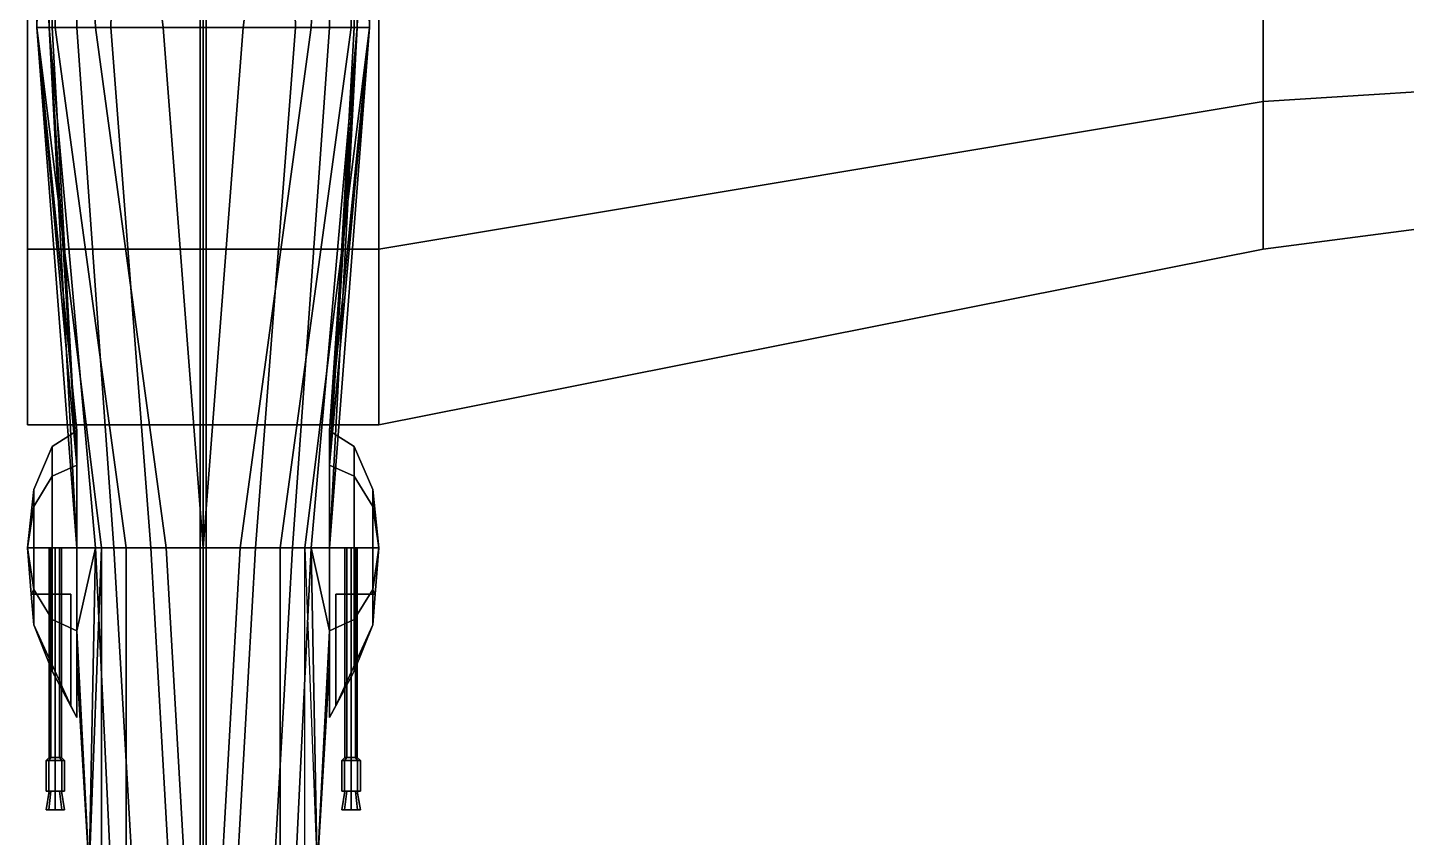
# Model space of a CAD drawing. Header units: millimetres. Extents: x -8.4 to 8.4, y -6.1 to 12.5.
# Drawn here: x -0.57 to 3.905, y -0.76 to 1.87 of the extents above; entities that cross this region are included whole.
import ezdxf

# ---------------------------------------------------------------- set-up
doc = ezdxf.new("R2010")
doc.units = ezdxf.units.MM
for name, color, linetype in [('gun', 1, 'Continuous'), ('patch', 5, 'Continuous'), ('turret', 2, 'Continuous'), ('w1', 5, 'Continuous'), ('w2', 6, 'Continuous')]:
    doc.layers.add(name, color=color, linetype=linetype)

msp = doc.modelspace()

# ---------------------------------------------------------------- linework, layer by layer
for points in [[(0, 3.04, 1.77), (-0.01, 3.04, 1.76), (-0.01, -4.24, 2), (0, -4.24, 2.01)], [(-0.01, 3.04, 1.76), (0, 3.04, 1.75), (0, -4.24, 1.99), (-0.01, -4.24, 2)], [(0.01, 3.04, 1.76), (0, 3.04, 1.77), (0, -4.24, 2.01), (0.01, -4.24, 2)], [(0, 3.04, 1.75), (0.01, 3.04, 1.76), (0.01, -4.24, 2), (0, -4.24, 1.99)], [(-0.54, 2.99, 0.26), (-0.54, 2.99), (-0.54, 1.87), (-0.54, 1.87, 0.24)], [(-0.54, 2.99, -0.17), (-0.5, 2.99, -0.52), (-0.5, 1.87, -0.52), (-0.54, 1.87, -0.24)], [(-0.54, 2.99), (-0.54, 2.99, -0.17), (-0.54, 1.87, -0.24), (-0.54, 1.87)], [(-0.51, 2.99, 0.83), (-0.51, 2.99, 0.74), (-0.54, 1.87, 0.6), (-0.54, 1.87, 0.7)], [(-0.54, 2.99, 0.37), (-0.54, 2.99, 0.26), (-0.54, 1.87, 0.24), (-0.5, 1.87, 0.31)], [(-0.47, 2.99, 0.56), (-0.54, 2.99, 0.37), (-0.5, 1.87, 0.31), (-0.49, 1.87, 0.4)], [(-0.51, 2.99, 0.74), (-0.47, 2.99, 0.65), (-0.49, 1.87, 0.53), (-0.54, 1.87, 0.6)], [(-0.48, 2.99, 0.92), (-0.51, 2.99, 0.83), (-0.54, 1.87, 0.7), (-0.48, 1.87, 0.79)], [(-0.5, 2.99, -0.52), (-0.41, 2.99, -0.75), (-0.41, 1.87, -0.75), (-0.5, 1.87, -0.52)], [(-0.47, 2.99, 0.65), (-0.47, 2.99, 0.56), (-0.49, 1.87, 0.4), (-0.49, 1.87, 0.53)], [(-0.4, 2.99, 1.01), (-0.48, 2.99, 0.92), (-0.48, 1.87, 0.79), (-0.35, 1.87, 0.87)], [(-0.41, 2.99, -0.75), (-0.27, 2.99, -0.78), (-0.3, 1.87, -0.81), (-0.41, 1.87, -0.75)], [(-0.27, 2.99, 1.07), (-0.4, 2.99, 1.01), (-0.35, 1.87, 0.87), (-0.13, 1.87, 0.9)], [(0, 1.87, -0.83), (-0.3, 1.87, -0.81), (-0.27, 2.99, -0.78), (0, 2.99, -0.79)], [(0, 2.99, 1.09), (-0.27, 2.99, 1.07), (-0.13, 1.87, 0.9), (0, 1.87, 0.9)], [(0, 2.99, -0.79), (0.27, 2.99, -0.78), (0.3, 1.87, -0.81), (0, 1.87, -0.83)], [(0, 1.87, 0.9), (0.13, 1.87, 0.9), (0.27, 2.99, 1.07), (0, 2.99, 1.09)], [(0.13, 1.87, 0.9), (0.35, 1.87, 0.87), (0.4, 2.99, 1.01), (0.27, 2.99, 1.07)], [(0.41, 1.87, -0.75), (0.3, 1.87, -0.81), (0.27, 2.99, -0.78), (0.41, 2.99, -0.75)], [(0.35, 1.87, 0.87), (0.48, 1.87, 0.79), (0.48, 2.99, 0.92), (0.4, 2.99, 1.01)], [(0.5, 1.87, -0.52), (0.41, 1.87, -0.75), (0.41, 2.99, -0.75), (0.5, 2.99, -0.52)], [(0.49, 1.87, 0.4), (0.5, 1.87, 0.31), (0.54, 2.99, 0.37), (0.47, 2.99, 0.56)], [(0.49, 1.87, 0.53), (0.49, 1.87, 0.4), (0.47, 2.99, 0.56), (0.47, 2.99, 0.65)], [(0.54, 1.87, 0.6), (0.49, 1.87, 0.53), (0.47, 2.99, 0.65), (0.51, 2.99, 0.74)], [(0.48, 1.87, 0.79), (0.54, 1.87, 0.7), (0.51, 2.99, 0.83), (0.48, 2.99, 0.92)], [(0.54, 1.87, -0.24), (0.5, 1.87, -0.52), (0.5, 2.99, -0.52), (0.54, 2.99, -0.17)], [(0.5, 1.87, 0.31), (0.54, 1.87, 0.24), (0.54, 2.99, 0.26), (0.54, 2.99, 0.37)], [(0.54, 1.87, 0.7), (0.54, 1.87, 0.6), (0.51, 2.99, 0.74), (0.51, 2.99, 0.83)], [(0.54, 1.87), (0.54, 1.87, -0.24), (0.54, 2.99, -0.17), (0.54, 2.99)], [(0.54, 1.87, 0.24), (0.54, 1.87), (0.54, 2.99), (0.54, 2.99, 0.26)], [(-0.48, 1.87, 0.79), (-0.54, 1.87, 0.7), (-0.33, 0.18, 0.35), (-0.25, 0.18, 0.47)], [(-0.54, 1.87, 0.6), (-0.54, 1.87, 0.6), (-0.41, 0.4487, 0.2387), (-0.41, 0.18, 0.35)], [(-0.54, 1.87), (-0.54, 1.87, -0.24), (-0.41, 0.56, -0.03), (-0.41, 0.4487, 0.2387)], [(-0.54, 1.87, -0.24), (-0.5, 1.87, -0.52), (-0.41, 0.4487, -0.2987), (-0.41, 0.56, -0.03)], [(-0.54, 1.87, 0.24), (-0.54, 1.87), (-0.41, 0.4487, 0.2387)], [(-0.5, 1.87, 0.31), (-0.54, 1.87, 0.24), (-0.41, 0.4487, 0.2387)], [(-0.54, 1.87, 0.6), (-0.49, 1.87, 0.53), (-0.41, 0.4487, 0.2387)], [(-0.54, 1.87, 0.6), (-0.54, 1.87, 0.6), (-0.41, 0.18, 0.35), (-0.33, 0.18, 0.35)], [(-0.54, 1.87, 0.6), (-0.54, 1.87, 0.6), (-0.33, 0.18, 0.35), (-0.54, 1.87, 0.7)], [(-0.5, 1.87, -0.52), (-0.41, 1.87, -0.75), (-0.29, 0.18, -0.61), (-0.35, 0.18, -0.41)], [(-0.5, 1.87, -0.52), (-0.5, 1.87, -0.52), (-0.41, 0.18, -0.41), (-0.41, 0.4487, -0.2987)], [(-0.49, 1.87, 0.4), (-0.5, 1.87, 0.31), (-0.41, 0.4487, 0.2387)], [(-0.5, 1.87, -0.52), (-0.5, 1.87, -0.52), (-0.35, 0.18, -0.41), (-0.41, 0.18, -0.41)], [(-0.49, 1.87, 0.53), (-0.49, 1.87, 0.4), (-0.41, 0.4487, 0.2387)], [(-0.35, 1.87, 0.87), (-0.48, 1.87, 0.79), (-0.25, 0.18, 0.47), (-0.12, 0.18, 0.56)], [(-0.41, 1.87, -0.75), (-0.3, 1.87, -0.81), (-0.17, 0.18, -0.67), (-0.29, 0.18, -0.61)], [(-0.13, 1.87, 0.9), (-0.35, 1.87, 0.87), (-0.12, 0.18, 0.56), (0, 0.18, 0.6)], [(0, 0.18, -0.68), (-0.17, 0.18, -0.67), (-0.3, 1.87, -0.81), (0, 1.87, -0.83)], [(0, 1.87, 0.9), (-0.13, 1.87, 0.9), (0, 0.18, 0.6)], [(0, 1.87, -0.83), (0.3, 1.87, -0.81), (0.17, 0.18, -0.67), (0, 0.18, -0.68)], [(0, 0.18, 0.6), (0.12, 0.18, 0.56), (0.35, 1.87, 0.87), (0.13, 1.87, 0.9)], [(0, 0.18, 0.6), (0, 0.18, 0.6), (0.13, 1.87, 0.9), (0, 1.87, 0.9)], [(0.12, 0.18, 0.56), (0.25, 0.18, 0.47), (0.48, 1.87, 0.79), (0.35, 1.87, 0.87)], [(0.29, 0.18, -0.61), (0.17, 0.18, -0.67), (0.3, 1.87, -0.81), (0.41, 1.87, -0.75)], [(0.25, 0.18, 0.47), (0.33, 0.18, 0.35), (0.54, 1.87, 0.7), (0.48, 1.87, 0.79)], [(0.35, 0.18, -0.41), (0.29, 0.18, -0.61), (0.41, 1.87, -0.75), (0.5, 1.87, -0.52)], [(0.33, 0.18, 0.35), (0.41, 0.18, 0.35), (0.54, 1.87, 0.7)], [(0.41, 0.18, -0.41), (0.35, 0.18, -0.41), (0.5, 1.87, -0.52)], [(0.41, 0.18, 0.35), (0.41, 0.4487, 0.2387), (0.54, 1.87, 0.6), (0.54, 1.87, 0.7)], [(0.41, 0.4487, 0.2387), (0.41, 0.56, -0.03), (0.5, 1.87, 0.31), (0.49, 1.87, 0.4)], [(0.41, 0.56, -0.03), (0.41, 0.4487, -0.2987), (0.5, 1.87, -0.52), (0.54, 1.87, -0.24)], [(0.41, 0.4487, -0.2987), (0.41, 0.18, -0.41), (0.5, 1.87, -0.52)], [(0.41, 0.56, -0.03), (0.41, 0.56, -0.03), (0.54, 1.87, -0.24), (0.54, 1.87)], [(0.41, 0.56, -0.03), (0.41, 0.56, -0.03), (0.54, 1.87), (0.54, 1.87, 0.24)], [(0.41, 0.56, -0.03), (0.41, 0.56, -0.03), (0.54, 1.87, 0.24), (0.5, 1.87, 0.31)], [(0.41, 0.4487, 0.2387), (0.41, 0.4487, 0.2387), (0.49, 1.87, 0.4), (0.49, 1.87, 0.53)], [(0.41, 0.4487, 0.2387), (0.41, 0.4487, 0.2387), (0.49, 1.87, 0.53), (0.54, 1.87, 0.6)], [(-0.41, 0.56, -0.03), (-0.41, 0.4487, -0.2987), (-0.41, 0.18, -0.41), (-0.41, 0.4487, 0.2387)], [(0.41, 0.4487, -0.2987), (0.41, 0.56, -0.03), (0.41, 0.4487, 0.2387), (0.41, 0.18, -0.41)], [(-0.41, 0.4487, 0.2387), (-0.41, 0.18, -0.41), (-0.41, -0.0887, -0.2987), (-0.41, 0.18, 0.35)], [(0.41, 0.18, -0.41), (0.41, 0.4487, 0.2387), (0.41, 0.18, 0.35), (0.41, -0.0887, -0.2987)], [(-0.37, -0.87, 0.16), (-0.33, 0.18, 0.35), (-0.41, 0.18, 0.35), (-0.41, -0.0887, 0.2387)], [(-0.41, 0.18, 0.35), (-0.41, -0.0887, -0.2987), (-0.41, -0.2, -0.03), (-0.41, -0.0887, 0.2387)], [(-0.33, 0.18, 0.35), (-0.33, 0.18, 0.35), (-0.37, -0.87, 0.16), (-0.33, -0.87, 0.31)], [(-0.35, 0.18, -0.41), (-0.35, 0.18, -0.41), (-0.3, -0.87, -0.41), (-0.37, -0.87, -0.25)], [(-0.35, 0.18, -0.41), (-0.29, 0.18, -0.61), (-0.23, -0.87, -0.5), (-0.3, -0.87, -0.41)], [(-0.25, 0.18, 0.47), (-0.33, 0.18, 0.35), (-0.33, -0.87, 0.31), (-0.25, -0.87, 0.44)], [(-0.29, 0.18, -0.61), (-0.17, 0.18, -0.67), (-0.11, -0.87, -0.55), (-0.23, -0.87, -0.5)], [(-0.12, 0.18, 0.56), (-0.25, 0.18, 0.47), (-0.25, -0.87, 0.44), (-0.06, -0.87, 0.55)], [(0, -0.87, -0.58), (-0.11, -0.87, -0.55), (-0.17, 0.18, -0.67), (0, 0.18, -0.68)], [(0, 0.18, 0.6), (-0.12, 0.18, 0.56), (-0.06, -0.87, 0.55), (0, -0.87, 0.56)], [(0, 0.18, -0.68), (0.17, 0.18, -0.67), (0.11, -0.87, -0.55), (0, -0.87, -0.58)], [(0, -0.87, 0.56), (0.06, -0.87, 0.55), (0.12, 0.18, 0.56), (0, 0.18, 0.6)], [(0.06, -0.87, 0.55), (0.25, -0.87, 0.44), (0.25, 0.18, 0.47), (0.12, 0.18, 0.56)], [(0.23, -0.87, -0.5), (0.11, -0.87, -0.55), (0.17, 0.18, -0.67), (0.29, 0.18, -0.61)], [(0.3, -0.87, -0.41), (0.23, -0.87, -0.5), (0.29, 0.18, -0.61), (0.35, 0.18, -0.41)], [(0.25, -0.87, 0.44), (0.33, -0.87, 0.31), (0.33, 0.18, 0.35), (0.25, 0.18, 0.47)], [(0.37, -0.87, -0.25), (0.3, -0.87, -0.41), (0.35, 0.18, -0.41)], [(0.41, -0.0887, 0.2387), (0.41, 0.18, 0.35), (0.33, 0.18, 0.35), (0.37, -0.87, 0.16)], [(0.41, -0.0887, -0.2987), (0.41, 0.18, 0.35), (0.41, -0.0887, 0.2387), (0.41, -0.2, -0.03)], [(-0.37, -0.87), (-0.37, -0.87, 0.16), (-0.41, -0.0887, 0.2387), (-0.41, -0.2, -0.03)], [(-0.37, -0.87, -0.25), (-0.37, -0.87), (-0.41, -0.2, -0.03), (-0.41, -0.0887, -0.2987)], [(0.41, -0.2, -0.03), (0.41, -0.0887, 0.2387), (0.37, -0.87, 0.16), (0.37, -0.87)], [(0.41, -0.0887, -0.2987), (0.41, -0.2, -0.03), (0.37, -0.87), (0.37, -0.87, -0.25)]]:
    msp.add_3dface(points)
at = {"layer": 'gun'}
for points in [[(-0.5, 0.18, -0.03), (-0.4941, 0.18, -0.0441), (-0.4941, -0.5, -0.0441), (-0.5, -0.5, -0.03)], [(-0.4941, 0.18, -0.0159), (-0.5, 0.18, -0.03), (-0.5, -0.5, -0.03), (-0.4941, -0.5, -0.0159)], [(-0.4941, 0.18, -0.0441), (-0.48, 0.18, -0.05), (-0.48, -0.5, -0.05), (-0.4941, -0.5, -0.0441)], [(-0.48, 0.18, -0.01), (-0.4941, 0.18, -0.0159), (-0.4941, -0.5, -0.0159), (-0.48, -0.5, -0.01)], [(-0.4659, 0.18, -0.0159), (-0.48, 0.18, -0.01), (-0.48, -0.5, -0.01), (-0.4659, -0.5, -0.0159)], [(-0.48, 0.18, -0.05), (-0.4659, 0.18, -0.0441), (-0.4659, -0.5, -0.0441), (-0.48, -0.5, -0.05)], [(-0.46, 0.18, -0.03), (-0.4659, 0.18, -0.0159), (-0.4659, -0.5, -0.0159), (-0.46, -0.5, -0.03)], [(-0.4659, 0.18, -0.0441), (-0.46, 0.18, -0.03), (-0.46, -0.5, -0.03), (-0.4659, -0.5, -0.0441)], [(0.4659, 0.18, -0.0159), (0.46, 0.18, -0.03), (0.46, -0.5, -0.03), (0.4659, -0.5, -0.0159)], [(0.46, 0.18, -0.03), (0.4659, 0.18, -0.0441), (0.4659, -0.5, -0.0441), (0.46, -0.5, -0.03)], [(0.48, 0.18, -0.01), (0.4659, 0.18, -0.0159), (0.4659, -0.5, -0.0159), (0.48, -0.5, -0.01)], [(0.4659, 0.18, -0.0441), (0.48, 0.18, -0.05), (0.48, -0.5, -0.05), (0.4659, -0.5, -0.0441)], [(0.48, 0.18, -0.05), (0.4941, 0.18, -0.0441), (0.4941, -0.5, -0.0441), (0.48, -0.5, -0.05)], [(0.4941, 0.18, -0.0159), (0.48, 0.18, -0.01), (0.48, -0.5, -0.01), (0.4941, -0.5, -0.0159)], [(0.4941, 0.18, -0.0441), (0.5, 0.18, -0.03), (0.5, -0.5, -0.03), (0.4941, -0.5, -0.0441)], [(0.5, 0.18, -0.03), (0.4941, 0.18, -0.0159), (0.4941, -0.5, -0.0159), (0.5, -0.5, -0.03)], [(-0.5, -0.5, -0.03), (-0.4941, -0.5, -0.0441), (-0.5012, -0.51, -0.0512), (-0.51, -0.51, -0.03)], [(-0.4941, -0.5, -0.0159), (-0.5, -0.5, -0.03), (-0.51, -0.51, -0.03), (-0.5012, -0.51, -0.0088)], [(-0.51, -0.51, -0.03), (-0.5012, -0.51, -0.0512), (-0.5012, -0.61, -0.0512), (-0.51, -0.61, -0.03)], [(-0.5012, -0.51, -0.0088), (-0.51, -0.51, -0.03), (-0.51, -0.61, -0.03), (-0.5012, -0.61, -0.0088)], [(-0.4941, -0.5, -0.0441), (-0.48, -0.5, -0.05), (-0.48, -0.51, -0.06), (-0.5012, -0.51, -0.0512)], [(-0.48, -0.5, -0.01), (-0.4941, -0.5, -0.0159), (-0.5012, -0.51, -0.0088), (-0.48, -0.51)], [(-0.5012, -0.51, -0.0512), (-0.48, -0.51, -0.06), (-0.48, -0.61, -0.06), (-0.5012, -0.61, -0.0512)], [(-0.48, -0.51), (-0.5012, -0.51, -0.0088), (-0.5012, -0.61, -0.0088), (-0.48, -0.61)], [(-0.4659, -0.5, -0.0159), (-0.48, -0.5, -0.01), (-0.48, -0.51), (-0.4588, -0.51, -0.0088)], [(-0.48, -0.5, -0.05), (-0.4659, -0.5, -0.0441), (-0.4588, -0.51, -0.0512), (-0.48, -0.51, -0.06)], [(-0.4588, -0.51, -0.0088), (-0.48, -0.51), (-0.48, -0.61), (-0.4588, -0.61, -0.0088)], [(-0.48, -0.51, -0.06), (-0.4588, -0.51, -0.0512), (-0.4588, -0.61, -0.0512), (-0.48, -0.61, -0.06)], [(-0.46, -0.5, -0.03), (-0.4659, -0.5, -0.0159), (-0.4588, -0.51, -0.0088), (-0.45, -0.51, -0.03)], [(-0.4659, -0.5, -0.0441), (-0.46, -0.5, -0.03), (-0.45, -0.51, -0.03), (-0.4588, -0.51, -0.0512)], [(-0.45, -0.51, -0.03), (-0.4588, -0.51, -0.0088), (-0.4588, -0.61, -0.0088), (-0.45, -0.61, -0.03)], [(-0.4588, -0.51, -0.0512), (-0.45, -0.51, -0.03), (-0.45, -0.61, -0.03), (-0.4588, -0.61, -0.0512)], [(0.4659, -0.5, -0.0159), (0.46, -0.5, -0.03), (0.45, -0.51, -0.03), (0.4588, -0.51, -0.0088)], [(0.46, -0.5, -0.03), (0.4659, -0.5, -0.0441), (0.4588, -0.51, -0.0512), (0.45, -0.51, -0.03)], [(0.4588, -0.51, -0.0088), (0.45, -0.51, -0.03), (0.45, -0.61, -0.03), (0.4588, -0.61, -0.0088)], [(0.45, -0.51, -0.03), (0.4588, -0.51, -0.0512), (0.4588, -0.61, -0.0512), (0.45, -0.61, -0.03)], [(0.48, -0.5, -0.01), (0.4659, -0.5, -0.0159), (0.4588, -0.51, -0.0088), (0.48, -0.51)], [(0.4659, -0.5, -0.0441), (0.48, -0.5, -0.05), (0.48, -0.51, -0.06), (0.4588, -0.51, -0.0512)], [(0.48, -0.51), (0.4588, -0.51, -0.0088), (0.4588, -0.61, -0.0088), (0.48, -0.61)], [(0.4588, -0.51, -0.0512), (0.48, -0.51, -0.06), (0.48, -0.61, -0.06), (0.4588, -0.61, -0.0512)], [(0.48, -0.5, -0.05), (0.4941, -0.5, -0.0441), (0.5012, -0.51, -0.0512), (0.48, -0.51, -0.06)], [(0.4941, -0.5, -0.0159), (0.48, -0.5, -0.01), (0.48, -0.51), (0.5012, -0.51, -0.0088)], [(0.48, -0.51, -0.06), (0.5012, -0.51, -0.0512), (0.5012, -0.61, -0.0512), (0.48, -0.61, -0.06)], [(0.5012, -0.51, -0.0088), (0.48, -0.51), (0.48, -0.61), (0.5012, -0.61, -0.0088)], [(0.4941, -0.5, -0.0441), (0.5, -0.5, -0.03), (0.51, -0.51, -0.03), (0.5012, -0.51, -0.0512)], [(0.5, -0.5, -0.03), (0.4941, -0.5, -0.0159), (0.5012, -0.51, -0.0088), (0.51, -0.51, -0.03)], [(0.5012, -0.51, -0.0512), (0.51, -0.51, -0.03), (0.51, -0.61, -0.03), (0.5012, -0.61, -0.0512)], [(0.51, -0.51, -0.03), (0.5012, -0.51, -0.0088), (0.5012, -0.61, -0.0088), (0.51, -0.61, -0.03)], [(-0.5012, -0.61, -0.0088), (-0.51, -0.61, -0.03), (-0.5, -0.61, -0.03), (-0.4941, -0.61, -0.0159)], [(-0.51, -0.61, -0.03), (-0.5012, -0.61, -0.0512), (-0.4941, -0.61, -0.0441), (-0.5, -0.61, -0.03)], [(-0.5, -0.61, -0.03), (-0.4941, -0.61, -0.0441), (-0.5012, -0.67, -0.0512), (-0.51, -0.67, -0.03)], [(-0.4941, -0.61, -0.0159), (-0.5, -0.61, -0.03), (-0.51, -0.67, -0.03), (-0.5012, -0.67, -0.0088)], [(-0.48, -0.61), (-0.5012, -0.61, -0.0088), (-0.4941, -0.61, -0.0159), (-0.48, -0.61, -0.01)], [(-0.5012, -0.61, -0.0512), (-0.48, -0.61, -0.06), (-0.48, -0.61, -0.05), (-0.4941, -0.61, -0.0441)], [(-0.4941, -0.61, -0.0441), (-0.48, -0.61, -0.05), (-0.48, -0.67, -0.06), (-0.5012, -0.67, -0.0512)], [(-0.48, -0.61, -0.01), (-0.4941, -0.61, -0.0159), (-0.5012, -0.67, -0.0088), (-0.48, -0.67)], [(-0.4588, -0.61, -0.0088), (-0.48, -0.61), (-0.48, -0.61, -0.01), (-0.4659, -0.61, -0.0159)], [(-0.48, -0.61, -0.06), (-0.4588, -0.61, -0.0512), (-0.4659, -0.61, -0.0441), (-0.48, -0.61, -0.05)], [(-0.4659, -0.61, -0.0159), (-0.48, -0.61, -0.01), (-0.48, -0.67), (-0.4588, -0.67, -0.0088)], [(-0.48, -0.61, -0.05), (-0.4659, -0.61, -0.0441), (-0.4588, -0.67, -0.0512), (-0.48, -0.67, -0.06)], [(-0.45, -0.61, -0.03), (-0.4588, -0.61, -0.0088), (-0.4659, -0.61, -0.0159), (-0.46, -0.61, -0.03)], [(-0.4588, -0.61, -0.0512), (-0.45, -0.61, -0.03), (-0.46, -0.61, -0.03), (-0.4659, -0.61, -0.0441)], [(-0.46, -0.61, -0.03), (-0.4659, -0.61, -0.0159), (-0.4588, -0.67, -0.0088), (-0.45, -0.67, -0.03)], [(-0.4659, -0.61, -0.0441), (-0.46, -0.61, -0.03), (-0.45, -0.67, -0.03), (-0.4588, -0.67, -0.0512)], [(0.4659, -0.61, -0.0159), (0.46, -0.61, -0.03), (0.45, -0.67, -0.03), (0.4588, -0.67, -0.0088)], [(0.46, -0.61, -0.03), (0.4659, -0.61, -0.0441), (0.4588, -0.67, -0.0512), (0.45, -0.67, -0.03)], [(0.45, -0.61, -0.03), (0.4588, -0.61, -0.0512), (0.4659, -0.61, -0.0441), (0.46, -0.61, -0.03)], [(0.4588, -0.61, -0.0088), (0.45, -0.61, -0.03), (0.46, -0.61, -0.03), (0.4659, -0.61, -0.0159)], [(0.48, -0.61, -0.01), (0.4659, -0.61, -0.0159), (0.4588, -0.67, -0.0088), (0.48, -0.67)], [(0.4659, -0.61, -0.0441), (0.48, -0.61, -0.05), (0.48, -0.67, -0.06), (0.4588, -0.67, -0.0512)], [(0.4588, -0.61, -0.0512), (0.48, -0.61, -0.06), (0.48, -0.61, -0.05), (0.4659, -0.61, -0.0441)], [(0.48, -0.61), (0.4588, -0.61, -0.0088), (0.4659, -0.61, -0.0159), (0.48, -0.61, -0.01)], [(0.48, -0.61, -0.05), (0.4941, -0.61, -0.0441), (0.5012, -0.67, -0.0512), (0.48, -0.67, -0.06)], [(0.4941, -0.61, -0.0159), (0.48, -0.61, -0.01), (0.48, -0.67), (0.5012, -0.67, -0.0088)], [(0.48, -0.61, -0.06), (0.5012, -0.61, -0.0512), (0.4941, -0.61, -0.0441), (0.48, -0.61, -0.05)], [(0.5012, -0.61, -0.0088), (0.48, -0.61), (0.48, -0.61, -0.01), (0.4941, -0.61, -0.0159)], [(0.4941, -0.61, -0.0441), (0.5, -0.61, -0.03), (0.51, -0.67, -0.03), (0.5012, -0.67, -0.0512)], [(0.5, -0.61, -0.03), (0.4941, -0.61, -0.0159), (0.5012, -0.67, -0.0088), (0.51, -0.67, -0.03)], [(0.5012, -0.61, -0.0512), (0.51, -0.61, -0.03), (0.5, -0.61, -0.03), (0.4941, -0.61, -0.0441)], [(0.51, -0.61, -0.03), (0.5012, -0.61, -0.0088), (0.4941, -0.61, -0.0159), (0.5, -0.61, -0.03)], [(-0.48, -0.67, -0.06), (-0.5012, -0.67, -0.0088), (-0.51, -0.67, -0.03), (-0.5012, -0.67, -0.0512)], [(-0.4588, -0.67, -0.0512), (-0.48, -0.67), (-0.5012, -0.67, -0.0088), (-0.48, -0.67, -0.06)], [(-0.45, -0.67, -0.03), (-0.4588, -0.67, -0.0088), (-0.48, -0.67), (-0.4588, -0.67, -0.0512)], [(0.45, -0.67, -0.03), (0.4588, -0.67, -0.0512), (0.48, -0.67, -0.06), (0.4588, -0.67, -0.0088)], [(0.4588, -0.67, -0.0088), (0.48, -0.67, -0.06), (0.5012, -0.67, -0.0512), (0.48, -0.67)], [(0.48, -0.67), (0.5012, -0.67, -0.0512), (0.51, -0.67, -0.03), (0.5012, -0.67, -0.0088)]]:
    msp.add_3dface(points, dxfattribs=at)
at = {"layer": 'patch'}
for points in [[(-0.35, 0.18, -0.41), (-0.41, -0.0887, -0.2987), (-0.41, -0.0887, -0.2987), (-0.41, 0.18, -0.41)], [(-0.35, 0.18, -0.41), (-0.37, -0.87, -0.25), (-0.37, -0.87, -0.25), (-0.41, -0.0887, -0.2987)], [(0.41, 0.18, -0.41), (0.41, -0.0887, -0.2987), (0.41, -0.0887, -0.2987), (0.35, 0.18, -0.41)], [(0.41, -0.0887, -0.2987), (0.37, -0.87, -0.25), (0.37, -0.87, -0.25), (0.35, 0.18, -0.41)]]:
    msp.add_3dface(points, dxfattribs=at)
at = {"layer": 'turret'}
for points in [[(-0.49, 0.5091, -0.03), (-0.41, 0.56, -0.03), (-0.41, 0.4487, -0.2987), (-0.49, 0.4127, -0.2627)], [(-0.49, 0.4127, 0.2027), (-0.41, 0.4487, 0.2387), (-0.41, 0.56, -0.03), (-0.49, 0.5091, -0.03)], [(0.49, 0.5091, -0.03), (0.41, 0.56, -0.03), (0.41, 0.4487, 0.2387), (0.49, 0.4127, 0.2027)], [(0.49, 0.4127, -0.2627), (0.41, 0.4487, -0.2987), (0.41, 0.56, -0.03), (0.49, 0.5091, -0.03)], [(-0.55, 0.37, -0.03), (-0.49, 0.5091, -0.03), (-0.49, 0.4127, -0.2627), (-0.55, 0.3144, -0.1644)], [(-0.55, 0.3144, 0.1044), (-0.49, 0.4127, 0.2027), (-0.49, 0.5091, -0.03), (-0.55, 0.37, -0.03)], [(0.55, 0.37, -0.03), (0.49, 0.5091, -0.03), (0.49, 0.4127, 0.2027), (0.55, 0.3144, 0.1044)], [(0.55, 0.3144, -0.1644), (0.49, 0.4127, -0.2627), (0.49, 0.5091, -0.03), (0.55, 0.37, -0.03)], [(-0.49, 0.4127, -0.2627), (-0.41, 0.4487, -0.2987), (-0.41, 0.18, -0.41), (-0.49, 0.18, -0.3591)], [(-0.49, 0.18, 0.2991), (-0.41, 0.18, 0.35), (-0.41, 0.4487, 0.2387), (-0.49, 0.4127, 0.2027)], [(0.49, 0.4127, 0.2027), (0.41, 0.4487, 0.2387), (0.41, 0.18, 0.35), (0.49, 0.18, 0.2991)], [(0.49, 0.18, -0.3591), (0.41, 0.18, -0.41), (0.41, 0.4487, -0.2987), (0.49, 0.4127, -0.2627)], [(-0.55, 0.18, 0.16), (-0.49, 0.18, 0.2991), (-0.49, 0.4127, 0.2027), (-0.55, 0.3144, 0.1044)], [(-0.55, 0.3144, -0.1644), (-0.49, 0.4127, -0.2627), (-0.49, 0.18, -0.3591), (-0.55, 0.18, -0.22)], [(0.55, 0.3144, 0.1044), (0.49, 0.4127, 0.2027), (0.49, 0.18, 0.2991), (0.55, 0.18, 0.16)], [(0.55, 0.18, -0.22), (0.49, 0.18, -0.3591), (0.49, 0.4127, -0.2627), (0.55, 0.3144, -0.1644)], [(-0.57, 0.18, -0.03), (-0.55, 0.3144, 0.1044), (-0.55, 0.37, -0.03), (-0.57, 0.18, -0.03)], [(-0.57, 0.18, -0.03), (-0.55, 0.37, -0.03), (-0.55, 0.3144, -0.1644), (-0.57, 0.18, -0.03)], [(0.57, 0.18, -0.03), (0.55, 0.37, -0.03), (0.55, 0.3144, 0.1044), (0.57, 0.18, -0.03)], [(0.57, 0.18, -0.03), (0.55, 0.3144, -0.1644), (0.55, 0.37, -0.03), (0.57, 0.18, -0.03)], [(-0.57, 0.18, -0.03), (-0.55, 0.18, 0.16), (-0.55, 0.3144, 0.1044), (-0.57, 0.18, -0.03)], [(-0.57, 0.18, -0.03), (-0.55, 0.3144, -0.1644), (-0.55, 0.18, -0.22), (-0.57, 0.18, -0.03)], [(0.57, 0.18, -0.03), (0.55, 0.3144, 0.1044), (0.55, 0.18, 0.16), (0.57, 0.18, -0.03)], [(0.57, 0.18, -0.03), (0.55, 0.18, -0.22), (0.55, 0.3144, -0.1644), (0.57, 0.18, -0.03)], [(-0.57, 0.18, -0.03), (-0.55, 0.0456, -0.1644), (-0.558, 0.03, -0.06), (-0.57, 0.18, -0.03)], [(-0.57, 0.18, -0.03), (-0.558, 0.03), (-0.55, 0.0456, 0.1044), (-0.57, 0.18, -0.03)], [(-0.57, 0.18, -0.03), (-0.57, 0.18, -0.03), (-0.558, 0.03, -0.06), (-0.558, 0.03)], [(-0.57, 0.18, -0.03), (-0.55, 0.0456, 0.1044), (-0.55, 0.18, 0.16), (-0.57, 0.18, -0.03)], [(-0.57, 0.18, -0.03), (-0.55, 0.18, -0.22), (-0.55, 0.0456, -0.1644), (-0.57, 0.18, -0.03)], [(-0.55, 0.18, -0.22), (-0.49, 0.18, -0.3591), (-0.49, -0.0527, -0.2627), (-0.55, 0.0456, -0.1644)], [(-0.55, 0.0456, 0.1044), (-0.49, -0.0527, 0.2027), (-0.49, 0.18, 0.2991), (-0.55, 0.18, 0.16)], [(-0.49, -0.0527, 0.2027), (-0.41, -0.0887, 0.2387), (-0.41, 0.18, 0.35), (-0.49, 0.18, 0.2991)], [(-0.49, 0.18, -0.3591), (-0.41, 0.18, -0.41), (-0.41, -0.0887, -0.2987), (-0.49, -0.0527, -0.2627)], [(0.49, 0.18, 0.2991), (0.41, 0.18, 0.35), (0.41, -0.0887, 0.2387), (0.49, -0.0527, 0.2027)], [(0.49, -0.0527, -0.2627), (0.41, -0.0887, -0.2987), (0.41, 0.18, -0.41), (0.49, 0.18, -0.3591)], [(0.55, 0.18, 0.16), (0.49, 0.18, 0.2991), (0.49, -0.0527, 0.2027), (0.55, 0.0456, 0.1044)], [(0.55, 0.0456, -0.1644), (0.49, -0.0527, -0.2627), (0.49, 0.18, -0.3591), (0.55, 0.18, -0.22)], [(0.57, 0.18, -0.03), (0.55, 0.18, 0.16), (0.55, 0.0456, 0.1044), (0.57, 0.18, -0.03)], [(0.57, 0.18, -0.03), (0.55, 0.0456, -0.1644), (0.55, 0.18, -0.22), (0.57, 0.18, -0.03)], [(0.57, 0.18, -0.03), (0.558, 0.03, -0.06), (0.55, 0.0456, -0.1644), (0.57, 0.18, -0.03)], [(0.57, 0.18, -0.03), (0.55, 0.0456, 0.1044), (0.558, 0.03), (0.57, 0.18, -0.03)], [(0.57, 0.18, -0.03), (0.57, 0.18, -0.03), (0.558, 0.03), (0.558, 0.03, -0.06)], [(-0.558, 0.03, -0.06), (-0.558, 0.03, -0.06), (-0.55, 0.0456, -0.1644), (-0.55, -0.07, -0.08)], [(-0.558, 0.03), (-0.558, 0.03), (-0.55, -0.07, 0.02), (-0.55, 0.0456, 0.1044)], [(-0.55, 0.0456, -0.1644), (-0.49, -0.0527, -0.2627), (-0.49, -0.22, -0.08), (-0.55, -0.07, -0.08)], [(-0.55, 0.0456, 0.1044), (-0.55, -0.07, 0.02), (-0.49, -0.22, 0.02), (-0.49, -0.0527, 0.2027)], [(0.55, 0.0456, -0.1644), (0.55, -0.07, -0.08), (0.49, -0.22, -0.08), (0.49, -0.0527, -0.2627)], [(0.55, 0.0456, 0.1044), (0.49, -0.0527, 0.2027), (0.49, -0.22, 0.02), (0.55, -0.07, 0.02)], [(0.558, 0.03, -0.06), (0.558, 0.03, -0.06), (0.55, -0.07, -0.08), (0.55, 0.0456, -0.1644)], [(0.558, 0.03), (0.558, 0.03), (0.55, 0.0456, 0.1044), (0.55, -0.07, 0.02)], [(-0.558, 0.03), (-0.558, 0.03, -0.06), (-0.43, 0.03, -0.06), (-0.43, 0.03)], [(-0.55, -0.07), (-0.558, 0.03), (-0.43, 0.03), (-0.43, -0.3325)], [(-0.558, 0.03, -0.06), (-0.55, -0.07, -0.06), (-0.43, -0.3325, -0.06), (-0.43, 0.03, -0.06)], [(-0.558, 0.03, -0.06), (-0.558, 0.03, -0.06), (-0.55, -0.07, -0.08), (-0.55, -0.07, -0.06)], [(-0.558, 0.03), (-0.558, 0.03), (-0.55, -0.07), (-0.55, -0.07, 0.02)], [(-0.43, 0.03), (-0.43, 0.03, -0.06), (-0.43, -0.3325, -0.06), (-0.43, -0.3325)], [(0.43, 0.03, -0.06), (0.43, 0.03), (0.43, -0.3325), (0.43, -0.3325, -0.06)], [(0.558, 0.03, -0.06), (0.558, 0.03), (0.43, 0.03), (0.43, 0.03, -0.06)], [(0.558, 0.03), (0.55, -0.07), (0.43, -0.3325), (0.43, 0.03)], [(0.55, -0.07, -0.06), (0.558, 0.03, -0.06), (0.43, 0.03, -0.06), (0.43, -0.3325, -0.06)], [(0.558, 0.03, -0.06), (0.558, 0.03, -0.06), (0.55, -0.07, -0.06), (0.55, -0.07, -0.08)], [(0.558, 0.03), (0.558, 0.03), (0.55, -0.07, 0.02), (0.55, -0.07)], [(-0.55, -0.07, -0.06), (-0.55, -0.07, -0.06), (-0.49, -0.22, -0.06), (-0.43, -0.3325, -0.06)], [(-0.55, -0.07), (-0.55, -0.07), (-0.43, -0.3325), (-0.49, -0.22)], [(-0.55, -0.07, -0.06), (-0.55, -0.07, -0.08), (-0.49, -0.22, -0.08), (-0.49, -0.22, -0.06)], [(-0.55, -0.07, 0.02), (-0.55, -0.07), (-0.49, -0.22), (-0.49, -0.22, 0.02)], [(-0.49, -0.0527, -0.2627), (-0.41, -0.0887, -0.2987), (-0.41, -0.37, -0.08), (-0.49, -0.22, -0.08)], [(-0.49, -0.0527, 0.2027), (-0.49, -0.22, 0.02), (-0.41, -0.37, 0.02), (-0.41, -0.0887, 0.2387)], [(0.49, -0.0527, -0.2627), (0.49, -0.22, -0.08), (0.41, -0.37, -0.08), (0.41, -0.0887, -0.2987)], [(0.49, -0.0527, 0.2027), (0.41, -0.0887, 0.2387), (0.41, -0.37, 0.02), (0.49, -0.22, 0.02)], [(0.55, -0.07, -0.06), (0.55, -0.07, -0.06), (0.43, -0.3325, -0.06), (0.49, -0.22, -0.06)], [(0.55, -0.07), (0.55, -0.07), (0.49, -0.22), (0.43, -0.3325)], [(0.55, -0.07, -0.08), (0.55, -0.07, -0.06), (0.49, -0.22, -0.06), (0.49, -0.22, -0.08)], [(0.55, -0.07), (0.55, -0.07, 0.02), (0.49, -0.22, 0.02), (0.49, -0.22)], [(-0.49, -0.22, -0.08), (-0.41, -0.37, -0.08), (-0.43, -0.3325, -0.06), (-0.49, -0.22, -0.06)], [(-0.49, -0.22), (-0.43, -0.3325), (-0.41, -0.37, 0.02), (-0.49, -0.22, 0.02)], [(0.49, -0.22, -0.06), (0.43, -0.3325, -0.06), (0.41, -0.37, -0.08), (0.49, -0.22, -0.08)], [(0.49, -0.22, 0.02), (0.41, -0.37, 0.02), (0.43, -0.3325), (0.49, -0.22)], [(-0.43, -0.3325), (-0.43, -0.3325, -0.06), (-0.41, -0.37, -0.08), (-0.41, -0.37, 0.02)], [(0.43, -0.3325, -0.06), (0.43, -0.3325), (0.41, -0.37, 0.02), (0.41, -0.37, -0.08)]]:
    msp.add_3dface(points, dxfattribs=at)
at = {"layer": 'w1'}
for points in [[(0, 2.77, -0.14), (0, 1.15, -0.14), (0.57, 1.15, -0.17), (0.57, 2.77, -0.17)], [(0.57, 1.15, -0.72), (0, 1.15, -0.72), (0, 2.77, -0.72), (0.57, 2.77, -0.72)], [(0.57, 2.77, -0.17), (0.57, 1.15, -0.17), (3.44, 1.63, -0.05), (3.44, 2.77, -0.05)], [(3.44, 1.63, -0.42), (0.57, 1.15, -0.72), (0.57, 2.77, -0.72), (3.44, 2.77, -0.42)], [(3.44, 2.77, -0.05), (3.44, 1.63, -0.05), (7.73, 1.9, 0.13), (7.73, 2.52, 0.13)], [(7.73, 1.9, -0.03), (3.44, 1.63, -0.42), (3.44, 2.77, -0.42), (7.73, 2.52, -0.03)], [(7.73, 1.9, 0.13), (3.44, 1.63, -0.05), (3.44, 1.15, -0.24), (7.73, 1.71, 0.04)], [(7.73, 1.71, 0.04), (3.44, 1.15, -0.24), (3.44, 1.63, -0.42), (7.73, 1.9, -0.03)], [(3.44, 1.63, -0.05), (0.57, 1.15, -0.17), (0.57, 0.58, -0.43), (3.44, 1.15, -0.24)], [(3.44, 1.15, -0.24), (0.57, 0.58, -0.43), (0.57, 1.15, -0.72), (3.44, 1.63, -0.42)], [(0.57, 1.15, -0.17), (0, 1.15, -0.14), (0, 0.58, -0.43), (0.57, 0.58, -0.43)], [(0.57, 0.58, -0.43), (0, 0.58, -0.43), (0, 1.15, -0.72), (0.57, 1.15, -0.72)]]:
    msp.add_3dface(points, dxfattribs=at)
at = {"layer": 'w2'}
for points in [[(-0.57, 1.15, -0.72), (0, 1.15, -0.72), (0, 2.77, -0.72), (-0.57, 2.77, -0.72)], [(0, 2.77, -0.14), (0, 1.15, -0.14), (-0.57, 1.15, -0.17), (-0.57, 2.77, -0.17)], [(-0.57, 0.58, -0.43), (0, 0.58, -0.43), (0, 1.15, -0.72), (-0.57, 1.15, -0.72)], [(-0.57, 1.15, -0.17), (0, 1.15, -0.14), (0, 0.58, -0.43), (-0.57, 0.58, -0.43)]]:
    msp.add_3dface(points, dxfattribs=at)

doc.saveas('drawing.dxf')
